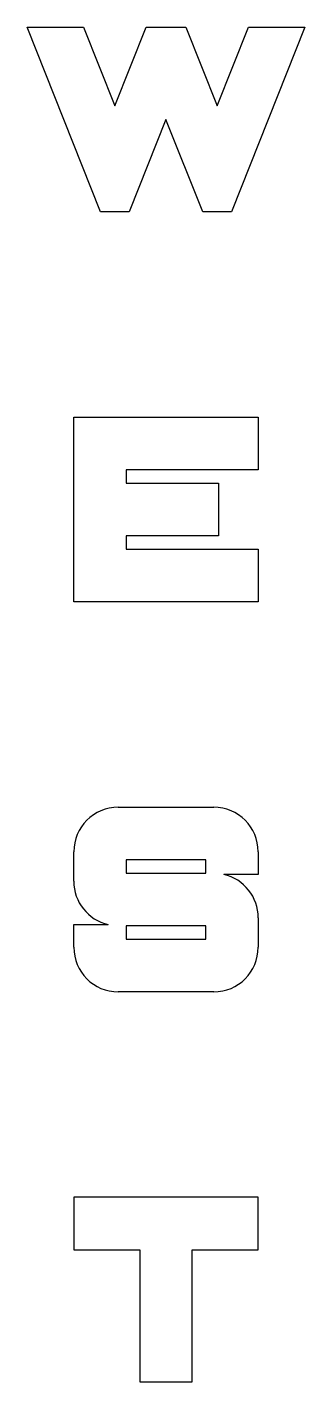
# Model space of a CAD drawing. Header units: inches. Extents: x 0.19 to 1.57, y 0.48 to 1.57.
# Drawn here: x 1.399 to 1.573, y 0.578 to 1.429 of the extents above.
import ezdxf

# ---------------------------------------------------------------- set-up
doc = ezdxf.new("R2010")
doc.units = ezdxf.units.IN
doc.header["$MEASUREMENT"] = 0
doc.layers.get('0').update_dxf_attribs({"true_color": 0xffffff})

msp = doc.modelspace()

# ---------------------------------------------------------------- linework, layer by layer
for p, q in [((1.45605, 0.9393), (1.51605, 0.9393)), ((1.42805, 0.8928), (1.42805, 0.9113)), ((1.54405, 0.9113), (1.54405, 0.89705)), ((1.46105, 0.9063), (1.46105, 0.8978)), ((1.51105, 0.9063), (1.46105, 0.9063)), ((1.51105, 0.8978), (1.51105, 0.9063)), ((1.46105, 0.8978), (1.51105, 0.8978)), ((1.54405, 0.89705), (1.52249, 0.89705)), ((1.54405, 0.8698), (1.54405, 0.8513)), ((1.42805, 0.86555), (1.44961, 0.86555)), ((1.42805, 0.8513), (1.42805, 0.86555)), ((1.51105, 0.8648), (1.46105, 0.8648)), ((1.46105, 0.8648), (1.46105, 0.8563)), ((1.51105, 0.8563), (1.51105, 0.8648)), ((1.46105, 0.8563), (1.51105, 0.8563)), ((1.51605, 0.8233), (1.45605, 0.8233))]:
    msp.add_line(p, q)
for points in [[(1.57343, 1.4293), (1.52715, 1.3133), (1.50919, 1.3133), (1.48605, 1.3713), (1.46291, 1.3133), (1.44495, 1.3133), (1.39867, 1.4293), (1.4342, 1.4293), (1.45393, 1.37985), (1.47366, 1.4293), (1.49844, 1.4293), (1.51817, 1.37985), (1.5379, 1.4293)], [(1.46105, 1.1013), (1.54405, 1.1013), (1.54405, 1.0683), (1.42805, 1.0683), (1.42805, 1.1843), (1.54405, 1.1843), (1.54405, 1.1513), (1.46105, 1.1513), (1.46105, 1.1428), (1.51905, 1.1428), (1.51905, 1.1098), (1.46105, 1.1098)], [(1.50255, 0.5783), (1.50255, 0.6613), (1.54405, 0.6613), (1.54405, 0.6943), (1.42805, 0.6943), (1.42805, 0.6613), (1.46955, 0.6613), (1.46955, 0.5783)]]:
    msp.add_lwpolyline(points, close=True)
for centre, start, end in [((1.45605, 0.9113), 90, 180), ((1.51605, 0.9113), 360, 90), ((1.51605, 0.8698), 360, 76.70882), ((1.45605, 0.8928), 180, 256.70882), ((1.45605, 0.8513), 180, 270), ((1.51605, 0.8513), 270, 0)]:
    msp.add_arc(centre, 0.028, start, end)

doc.saveas('drawing.dxf')
